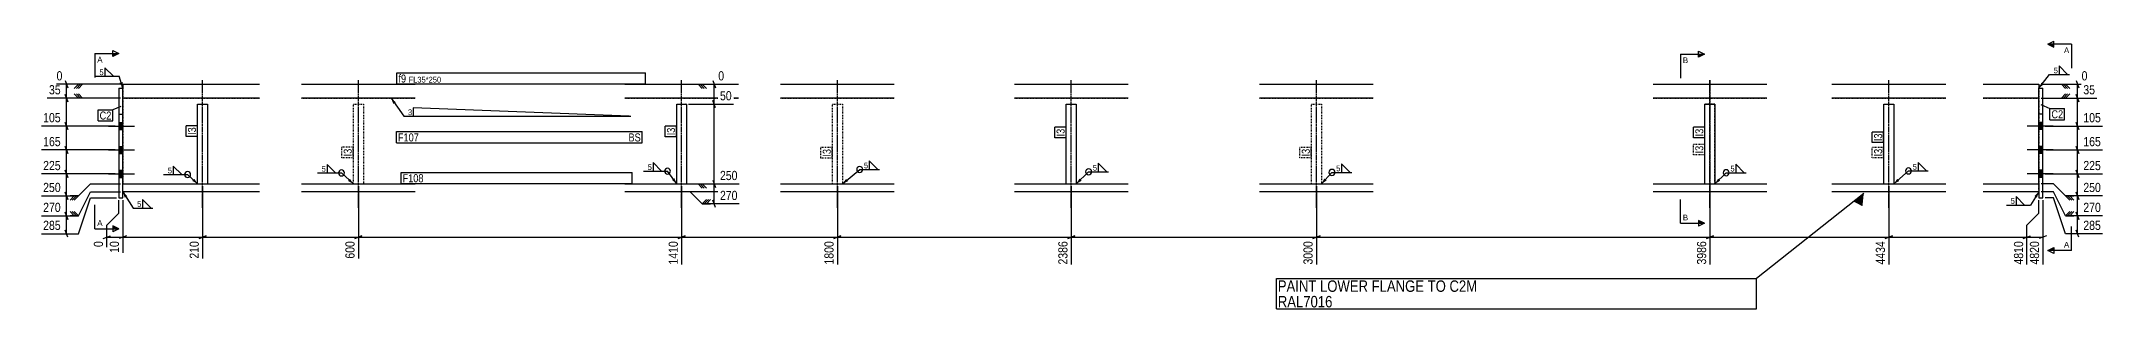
# Model space of a CAD drawing. Header units: millimetres. Extents: x 14 to 41767, y 10 to 1769.
# Drawn here: x 14 to 5178, y 14 to 686 of the extents above; entities that cross this region are included whole.
import ezdxf

# ---------------------------------------------------------------- set-up
doc = ezdxf.new("R2010")
doc.units = ezdxf.units.MM
doc.linetypes.add('DXK_LINE_DOT2', pattern=[3.9198, 1.9599, -1.9599])
doc.linetypes.add('DXK_LINE_DOT3', pattern=[5.9187, 2.979, -0.9799, 0.9799, -0.9799])
for name, color, linetype in [('MÅLSÆTNING', 7, 'Continuous'), ('STÅL', 7, 'Continuous'), ('TEKST', 7, 'Continuous')]:
    doc.layers.add(name, color=color, linetype=linetype)
doc.styles.add('Arial', font='ARIAL.TTF', dxfattribs={"height": 0.2})
doc.styles.add('Arial Narrow', font='ARIALN.TTF', dxfattribs={"height": 0.2})

msp = doc.modelspace()

# ---------------------------------------------------------------- hatches: boundary and pattern name
at = {"layer": 'STÅL', "linetype": 'Continuous'}
for points in [[(218.3, 463.7), (218.3, 481.7), (208.3, 481.7), (208.3, 463.7)], [(218.3, 463.7), (218.3, 481.7), (208.3, 481.7), (208.3, 463.7)], [(5028.3, 463.7), (5028.3, 481.7), (5018.3, 481.7), (5018.3, 463.7)], [(5028.3, 463.7), (5028.3, 481.7), (5018.3, 481.7), (5018.3, 463.7)], [(218.3, 403.7), (218.3, 421.7), (208.3, 421.7), (208.3, 403.7)], [(218.3, 403.7), (218.3, 421.7), (208.3, 421.7), (208.3, 403.7)], [(5028.3, 403.7), (5028.3, 421.7), (5018.3, 421.7), (5018.3, 403.7)], [(5028.3, 403.7), (5028.3, 421.7), (5018.3, 421.7), (5018.3, 403.7)], [(218.3, 343.7), (218.3, 361.7), (208.3, 361.7), (208.3, 343.7)], [(218.3, 343.7), (218.3, 361.7), (208.3, 361.7), (208.3, 343.7)], [(5028.3, 343.7), (5028.3, 361.7), (5018.3, 361.7), (5018.3, 343.7)], [(5028.3, 343.7), (5028.3, 361.7), (5018.3, 361.7), (5018.3, 343.7)]]:
    msp.add_hatch(color=96, dxfattribs=at).paths.add_polyline_path(points)
at = {"layer": 'TEKST', "linetype": 'Continuous'}
for color, points in [(3, [(217.6, 583.2), (218.3, 567.7), (210.4, 581)]), (3, [(895.9, 528.3), (890.4, 542.7), (902.1, 532.5)]), (3, [(895.9, 528.3), (890.4, 542.7), (902.1, 532.5)]), (3, [(397.4, 340.7), (405.8, 327.7), (392.3, 335.2)]), (3, [(787.4, 340.6), (795.9, 327.7), (782.3, 335.1)]), (3, [(1600.1, 342.1), (1605.8, 327.7), (1594, 337.7)]), (3, [(2034.9, 334.4), (2020.9, 327.7), (2030.1, 340.2)]), (3, [(2620.2, 335.5), (2606.8, 327.7), (2614.9, 340.9)]), (3, [(4668.6, 334.8), (4654.8, 327.7), (4663.6, 340.5)]), (3, [(4668.6, 334.8), (4654.8, 327.7), (4663.6, 340.5)]), (7, [(4555.1, 282.8), (4579.6, 303.8), (4576.3, 271.7)]), (3, [(5007.1, 297.1), (5018.3, 307.7), (5013.4, 293.1)])]:
    msp.add_hatch(color=color, dxfattribs=at).paths.add_polyline_path(points)

# ---------------------------------------------------------------- linework, layer by layer
at = {"layer": 'MÅLSÆTNING', "color": 7, "linetype": 'Continuous'}
for p, q in [((107.2, 577.7), (96.7, 567.2)), ((117.7, 577.7), (96.7, 577.7)), ((112.5, 577.7), (102, 567.2)), ((117.7, 577.7), (107.2, 567.2)), ((1659.3, 577.7), (1669.8, 567.2)), ((1659.3, 577.7), (1680.3, 577.7)), ((1664.5, 577.7), (1675, 567.2)), ((1669.8, 577.7), (1680.3, 567.2)), ((5024.3, 577.7), (5139.9, 577.7)), ((5074.6, 577.7), (5085.1, 567.2)), ((5074.6, 577.7), (5095.6, 577.7)), ((5079.8, 577.7), (5090.3, 567.2)), ((5085.1, 577.7), (5095.6, 567.2)), ((5111.5, 586.7), (5118.7, 568.7)), ((5115.1, 542.7), (5115.1, 577.7)), ((212.3, 542.7), (29, 542.7)), ((73.6, 551.7), (80.8, 533.7)), ((77.2, 472.7), (77.2, 542.7)), ((107.2, 542.7), (96.7, 553.2)), ((107.2, 542.7), (96.7, 553.2)), ((117.7, 542.7), (96.7, 542.7)), ((117.7, 542.7), (96.7, 542.7)), ((112.5, 542.7), (102, 553.2)), ((112.5, 542.7), (102, 553.2)), ((117.7, 542.7), (107.2, 553.2)), ((117.7, 542.7), (107.2, 553.2)), ((1635.1, 527.7), (1748, 527.7)), ((1703.4, 518.7), (1696.2, 536.7)), ((5024.3, 542.7), (5163.2, 542.7)), ((5024.3, 542.7), (5163.2, 542.7)), ((5074.6, 542.7), (5085.1, 553.2)), ((5074.6, 542.7), (5085.1, 553.2)), ((5074.6, 542.7), (5095.6, 542.7)), ((5074.6, 542.7), (5095.6, 542.7)), ((5079.8, 542.7), (5090.3, 553.2)), ((5079.8, 542.7), (5090.3, 553.2)), ((5085.1, 542.7), (5095.6, 553.2)), ((5085.1, 542.7), (5095.6, 553.2)), ((5118.7, 533.7), (5111.5, 551.7)), ((5111.5, 551.7), (5118.7, 533.7)), ((5115.1, 472.7), (5115.1, 542.7)), ((199.3, 472.7), (14.4, 472.7)), ((80.8, 463.7), (73.6, 481.7)), ((5034.3, 472.7), (5177.9, 472.7)), ((5034.3, 472.7), (5177.9, 472.7)), ((5118.7, 463.7), (5111.5, 481.7)), ((5111.5, 481.7), (5118.7, 463.7)), ((5115.1, 412.7), (5115.1, 472.7)), ((73.6, 421.7), (80.8, 403.7)), ((5118.7, 403.7), (5111.5, 421.7)), ((5111.5, 421.7), (5118.7, 403.7)), ((199.3, 412.7), (14.4, 412.7)), ((80.8, 343.7), (73.6, 361.7)), ((73.6, 361.7), (80.8, 343.7)), ((77.2, 352.7), (77.2, 412.7)), ((5036.8, 412.7), (5177.9, 412.7)), ((5036.8, 412.7), (5177.9, 412.7)), ((5118.7, 343.7), (5111.5, 361.7)), ((5111.5, 361.7), (5118.7, 343.7)), ((5115.1, 352.7), (5115.1, 412.7)), ((199.3, 352.7), (14.4, 352.7)), ((199.3, 352.7), (14.4, 352.7)), ((77.2, 297.7), (77.2, 352.7)), ((107.2, 297.7), (137.2, 327.7)), ((107.2, 297.7), (137.2, 327.7)), ((137.2, 327.7), (212.3, 327.7)), ((137.2, 327.7), (212.3, 327.7)), ((418.3, 321.7), (418.3, 140.2)), ((418.3, 321.7), (418.3, 140.2)), ((808.4, 321.7), (808.4, 140.2)), ((808.4, 321.7), (808.4, 140.2)), ((1618.3, 321.7), (1618.3, 125.5)), ((1618.3, 321.7), (1618.3, 125.5)), ((1625.3, 327.7), (1762.6, 327.7)), ((1659.3, 327.7), (1669.8, 317.2)), ((1659.3, 327.7), (1680.3, 327.7)), ((1659.3, 327.7), (1669.8, 317.2)), ((1659.3, 327.7), (1680.3, 327.7)), ((1664.5, 327.7), (1675, 317.2)), ((1664.5, 327.7), (1675, 317.2)), ((1669.8, 327.7), (1680.3, 317.2)), ((1669.8, 327.7), (1680.3, 317.2)), ((1696.2, 336.7), (1703.4, 318.7)), ((1699.8, 277.7), (1699.8, 327.7)), ((2008.4, 321.7), (2008.4, 125.5)), ((2008.4, 321.7), (2008.4, 125.5)), ((2594.3, 321.7), (2594.3, 125.5)), ((2594.3, 321.7), (2594.3, 125.5)), ((3208.4, 321.7), (3208.4, 125.5)), ((4194.3, 321.7), (4194.3, 125.5)), ((4194.3, 321.7), (4194.3, 125.5)), ((4642.3, 321.7), (4642.3, 125.5)), ((4642.3, 321.7), (4642.3, 125.5)), ((5055.1, 327.7), (5024.3, 327.7)), ((5055.1, 327.7), (5024.3, 327.7)), ((5034.3, 352.7), (5177.9, 352.7)), ((5034.3, 352.7), (5177.9, 352.7)), ((5085.1, 297.7), (5055.1, 327.7)), ((5085.1, 297.7), (5055.1, 327.7)), ((5115.1, 297.7), (5115.1, 352.7)), ((14.4, 297.7), (107.2, 297.7)), ((14.4, 297.7), (107.2, 297.7)), ((80.8, 288.7), (73.6, 306.7)), ((73.6, 306.7), (80.8, 288.7)), ((77.2, 247.7), (77.2, 297.7)), ((96.7, 297.7), (86.2, 287.2)), ((107.2, 297.7), (86.2, 297.7)), ((96.7, 297.7), (86.2, 287.2)), ((107.2, 297.7), (86.2, 297.7)), ((102, 297.7), (91.5, 287.2)), ((102, 297.7), (91.5, 287.2)), ((107.2, 297.7), (96.7, 287.2)), ((107.2, 297.7), (96.7, 287.2)), ((107.2, 247.7), (137.2, 307.7)), ((107.2, 247.7), (137.2, 307.7)), ((107.2, 202.7), (137.2, 292.7)), ((137.2, 307.7), (212.3, 307.7)), ((137.2, 307.7), (212.3, 307.7)), ((137.2, 292.7), (202.3, 292.7)), ((208.3, 254.2), (208.3, 286.7)), ((218.3, 286.7), (218.3, 154.8)), ((218.3, 286.7), (218.3, 154.8)), ((1639.8, 307.7), (1627.4, 307.7)), ((1669.8, 277.7), (1639.8, 307.7)), ((1669.8, 277.7), (1680.3, 288.2)), ((1762.6, 277.7), (1669.8, 277.7)), ((1669.8, 277.7), (1690.8, 277.7)), ((1675, 277.7), (1685.5, 288.2)), ((1680.3, 277.7), (1690.8, 288.2)), ((1703.4, 268.7), (1696.2, 286.7)), ((5018.3, 254.2), (5018.3, 286.7)), ((5018.3, 254.2), (5018.3, 286.7)), ((5055.1, 307.7), (5024.3, 307.7)), ((5055.1, 307.7), (5024.3, 307.7)), ((5028.3, 286.7), (5028.3, 125.5)), ((5055.1, 292.7), (5034.3, 292.7)), ((5085.1, 247.7), (5055.1, 307.7)), ((5085.1, 247.7), (5055.1, 307.7)), ((5085.1, 202.7), (5055.1, 292.7)), ((5177.9, 297.7), (5085.1, 297.7)), ((5085.1, 297.7), (5095.6, 287.2)), ((5085.1, 297.7), (5106.1, 297.7)), ((5177.9, 297.7), (5085.1, 297.7)), ((5085.1, 297.7), (5095.6, 287.2)), ((5085.1, 297.7), (5106.1, 297.7)), ((5090.3, 297.7), (5100.8, 287.2)), ((5090.3, 297.7), (5100.8, 287.2)), ((5095.6, 297.7), (5106.1, 287.2)), ((5095.6, 297.7), (5106.1, 287.2)), ((5118.7, 288.7), (5111.5, 306.7)), ((5111.5, 306.7), (5118.7, 288.7)), ((5115.1, 247.7), (5115.1, 297.7)), ((14.4, 247.7), (107.2, 247.7)), ((14.4, 247.7), (107.2, 247.7)), ((80.8, 238.7), (73.6, 256.7)), ((73.6, 256.7), (80.8, 238.7)), ((80.8, 193.7), (73.6, 211.7)), ((77.2, 202.7), (77.2, 247.7)), ((96.7, 247.7), (86.2, 258.2)), ((96.7, 247.7), (86.2, 258.2)), ((107.2, 247.7), (86.2, 247.7)), ((107.2, 247.7), (86.2, 247.7)), ((102, 247.7), (91.5, 258.2)), ((102, 247.7), (91.5, 258.2)), ((107.2, 247.7), (96.7, 258.2)), ((107.2, 247.7), (96.7, 258.2)), ((178.3, 224.2), (208.3, 254.2)), ((178.3, 169.4), (178.3, 224.2)), ((4988.3, 224.2), (5018.3, 254.2)), ((4988.3, 224.2), (5018.3, 254.2)), ((4988.3, 125.5), (4988.3, 224.2)), ((5085.1, 247.7), (5095.6, 258.2)), ((5085.1, 247.7), (5095.6, 258.2)), ((5177.9, 247.7), (5085.1, 247.7)), ((5085.1, 247.7), (5106.1, 247.7)), ((5177.9, 247.7), (5085.1, 247.7)), ((5085.1, 247.7), (5106.1, 247.7)), ((5090.3, 247.7), (5100.8, 258.2)), ((5090.3, 247.7), (5100.8, 258.2)), ((5095.6, 247.7), (5106.1, 258.2)), ((5095.6, 247.7), (5106.1, 258.2)), ((5118.7, 238.7), (5111.5, 256.7)), ((5111.5, 256.7), (5118.7, 238.7)), ((5118.7, 193.7), (5111.5, 211.7)), ((5115.1, 202.7), (5115.1, 247.7)), ((14.4, 202.7), (107.2, 202.7)), ((169.3, 190.6), (187.3, 197.8)), ((178.3, 194.2), (218.3, 194.2)), ((227.3, 197.8), (209.3, 190.6)), ((227.3, 197.8), (209.3, 190.6)), ((218.3, 194.2), (418.3, 194.2)), ((427.3, 197.8), (409.3, 190.6)), ((409.3, 190.6), (427.3, 197.8)), ((418.3, 194.2), (808.4, 194.2)), ((817.4, 197.8), (799.4, 190.6)), ((799.4, 190.6), (817.4, 197.8)), ((808.4, 194.2), (1618.3, 194.2)), ((1627.3, 197.8), (1609.3, 190.6)), ((1609.3, 190.6), (1627.3, 197.8)), ((1618.3, 194.2), (2008.4, 194.2)), ((2017.4, 197.8), (1999.4, 190.6)), ((1999.4, 190.6), (2017.4, 197.8)), ((2008.4, 194.2), (2594.3, 194.2)), ((2603.3, 197.8), (2585.3, 190.6)), ((2585.3, 190.6), (2603.3, 197.8)), ((2594.3, 194.2), (3208.4, 194.2)), ((3199.4, 190.6), (3217.4, 197.8)), ((4203.3, 197.8), (4185.3, 190.6)), ((4185.3, 190.6), (4203.3, 197.8)), ((4194.3, 194.2), (4642.3, 194.2)), ((4651.3, 197.8), (4633.3, 190.6)), ((4633.3, 190.6), (4651.3, 197.8)), ((4979.3, 190.6), (4997.3, 197.8)), ((4988.3, 194.2), (5028.3, 194.2)), ((5037.3, 197.8), (5019.3, 190.6)), ((5177.9, 202.7), (5085.1, 202.7))]:
    msp.add_line(p, q, dxfattribs=at)
at = {"layer": 'STÅL', "color": 2, "linetype": 'Continuous'}
for p, q in [((218.3, 577.7), (218.3, 567.7)), ((218.3, 577.7), (560.8, 577.7)), ((665.9, 577.7), (950.9, 577.7)), ((1475.8, 577.7), (1760.8, 577.7)), ((1865.9, 577.7), (2150.9, 577.7)), ((2451.8, 577.7), (2736.8, 577.7)), ((3065.9, 577.7), (3350.9, 577.7)), ((4051.8, 577.7), (4336.8, 577.7)), ((4499.8, 577.7), (4784.8, 577.7)), ((4878.3, 577.7), (5018.3, 577.7)), ((5018.3, 577.7), (5018.3, 567.7)), ((208.3, 567.7), (208.3, 292.7)), ((208.3, 567.7), (218.3, 567.7)), ((218.3, 327.7), (218.3, 567.7)), ((560.8, 542.7), (218.3, 542.7)), ((405.8, 327.7), (405.8, 527.7)), ((405.8, 527.7), (430.8, 527.7)), ((430.8, 527.7), (430.8, 327.7)), ((950.9, 542.7), (665.9, 542.7)), ((1760.8, 542.7), (1475.8, 542.7)), ((1605.8, 327.7), (1605.8, 527.7)), ((1605.8, 527.7), (1630.8, 527.7)), ((1630.8, 527.7), (1630.8, 327.7)), ((2150.9, 542.7), (1865.9, 542.7)), ((2736.8, 542.7), (2451.8, 542.7)), ((2581.8, 327.7), (2581.8, 527.7)), ((2581.8, 527.7), (2606.8, 527.7)), ((2606.8, 527.7), (2606.8, 327.7)), ((3350.9, 542.7), (3065.9, 542.7)), ((4336.8, 542.7), (4051.8, 542.7)), ((4181.8, 327.7), (4181.8, 527.7)), ((4181.8, 527.7), (4206.8, 527.7)), ((4206.8, 527.7), (4206.8, 327.7)), ((4784.8, 542.7), (4499.8, 542.7)), ((4629.8, 327.7), (4629.8, 527.7)), ((4629.8, 527.7), (4654.8, 527.7)), ((4654.8, 527.7), (4654.8, 327.7)), ((5018.3, 542.7), (4878.3, 542.7)), ((5018.3, 327.7), (5018.3, 567.7)), ((5018.3, 567.7), (5028.3, 567.7)), ((5028.3, 292.7), (5028.3, 567.7)), ((208.3, 502.7), (218.3, 502.7)), ((5028.3, 502.7), (5018.3, 502.7)), ((218.3, 307.7), (218.3, 327.7)), ((218.3, 327.7), (560.8, 327.7)), ((665.9, 327.7), (950.9, 327.7)), ((1475.8, 327.7), (1760.8, 327.7)), ((1865.9, 327.7), (2150.9, 327.7)), ((2451.8, 327.7), (2736.8, 327.7)), ((3065.9, 327.7), (3350.9, 327.7)), ((4051.8, 327.7), (4336.8, 327.7)), ((4499.8, 327.7), (4784.8, 327.7)), ((4878.3, 327.7), (5018.3, 327.7)), ((5018.3, 327.7), (5018.3, 307.7)), ((208.3, 292.7), (218.3, 292.7)), ((560.8, 307.7), (218.3, 307.7)), ((218.3, 292.7), (218.3, 307.7)), ((950.9, 307.7), (665.9, 307.7)), ((1760.8, 307.7), (1475.8, 307.7)), ((2150.9, 307.7), (1865.9, 307.7)), ((2736.8, 307.7), (2451.8, 307.7)), ((3350.9, 307.7), (3065.9, 307.7)), ((4336.8, 307.7), (4051.8, 307.7)), ((4784.8, 307.7), (4499.8, 307.7)), ((5018.3, 307.7), (4878.3, 307.7)), ((5018.3, 307.7), (5018.3, 292.7)), ((5018.3, 292.7), (5028.3, 292.7))]:
    msp.add_line(p, q, dxfattribs=at)
at = {"layer": 'STÅL', "color": 7, "linetype": 'DXK_LINE_DOT3'}
for p, q in [((418.3, 267.7), (418.3, 587.7)), ((808.4, 267.7), (808.4, 587.7)), ((1618.3, 267.7), (1618.3, 587.7)), ((2008.4, 267.7), (2008.4, 587.7)), ((2594.3, 267.7), (2594.3, 587.7)), ((3208.4, 267.7), (3208.4, 587.7)), ((4194.3, 587.7), (4194.3, 267.7)), ((4194.3, 267.7), (4194.3, 587.7)), ((4642.3, 267.7), (4642.3, 587.7)), ((4642.3, 267.7), (4642.3, 587.7))]:
    msp.add_line(p, q, dxfattribs=at)
at = {"layer": 'STÅL', "color": 7, "linetype": 'DXK_LINE_DOT2'}
for p, q in [((218.3, 567.7), (218.3, 542.7)), ((218.3, 542.7), (218.3, 327.7)), ((218.3, 542.7), (560.8, 542.7)), ((429.2, 527.7), (429.1, 527.7)), ((665.9, 542.7), (950.9, 542.7)), ((795.9, 327.7), (795.9, 527.7)), ((795.9, 527.7), (820.9, 527.7)), ((820.9, 527.7), (820.9, 327.7)), ((1475.8, 542.7), (1760.8, 542.7)), ((1629.2, 527.7), (1629.1, 527.7)), ((1865.9, 542.7), (2150.9, 542.7)), ((1995.9, 327.7), (1995.9, 527.7)), ((1995.9, 527.7), (2020.9, 527.7)), ((2020.9, 527.7), (2020.9, 327.7)), ((2451.8, 542.7), (2736.8, 542.7)), ((3065.9, 542.7), (3350.9, 542.7)), ((3195.9, 327.7), (3195.9, 527.7)), ((3195.9, 527.7), (3220.9, 527.7)), ((3220.9, 527.7), (3220.9, 327.7)), ((4051.8, 542.7), (4336.8, 542.7)), ((4181.8, 327.7), (4181.8, 527.7)), ((4206.8, 527.7), (4181.8, 527.7)), ((4206.8, 327.7), (4206.8, 527.7)), ((4499.8, 542.7), (4784.8, 542.7)), ((4629.8, 327.7), (4629.8, 527.7)), ((4629.8, 527.7), (4654.8, 527.7)), ((4654.8, 527.7), (4654.8, 327.7)), ((4878.3, 542.7), (5018.3, 542.7)), ((5018.3, 567.7), (5018.3, 542.7)), ((5018.3, 542.7), (5018.3, 327.7)), ((218.3, 327.7), (560.8, 327.7)), ((218.3, 307.7), (218.3, 327.7)), ((665.9, 327.7), (950.9, 327.7)), ((1475.8, 327.7), (1760.8, 327.7)), ((1865.9, 327.7), (2150.9, 327.7)), ((2451.8, 327.7), (2736.8, 327.7)), ((3065.9, 327.7), (3350.9, 327.7)), ((4051.8, 327.7), (4336.8, 327.7)), ((4499.8, 327.7), (4784.8, 327.7)), ((4878.3, 327.7), (5018.3, 327.7)), ((5018.3, 307.7), (5018.3, 327.7))]:
    msp.add_line(p, q, dxfattribs=at)
at = {"layer": 'STÅL', "color": 96, "linetype": 'Continuous'}
for p, q in [((182.3, 472.7), (247.3, 472.7)), ((182.3, 472.7), (247.3, 472.7)), ((208.3, 481.7), (218.3, 481.7)), ((208.3, 481.7), (218.3, 481.7)), ((5054.3, 472.7), (4989.3, 472.7)), ((5054.3, 472.7), (4989.3, 472.7)), ((5028.3, 481.7), (5018.3, 481.7)), ((5028.3, 481.7), (5018.3, 481.7)), ((208.3, 463.7), (218.3, 463.7)), ((208.3, 463.7), (218.3, 463.7)), ((208.3, 421.7), (218.3, 421.7)), ((208.3, 421.7), (218.3, 421.7)), ((5028.3, 463.7), (5018.3, 463.7)), ((5028.3, 463.7), (5018.3, 463.7)), ((5028.3, 421.7), (5018.3, 421.7)), ((5028.3, 421.7), (5018.3, 421.7)), ((182.3, 412.7), (247.3, 412.7)), ((182.3, 412.7), (247.3, 412.7)), ((208.3, 403.7), (218.3, 403.7)), ((208.3, 403.7), (218.3, 403.7)), ((208.3, 361.7), (218.3, 361.7)), ((208.3, 361.7), (218.3, 361.7)), ((5054.3, 412.7), (4989.3, 412.7)), ((5054.3, 412.7), (4989.3, 412.7)), ((5028.3, 403.7), (5018.3, 403.7)), ((5028.3, 403.7), (5018.3, 403.7)), ((5028.3, 361.7), (5018.3, 361.7)), ((5028.3, 361.7), (5018.3, 361.7)), ((182.3, 352.7), (247.3, 352.7)), ((182.3, 352.7), (247.3, 352.7)), ((208.3, 343.7), (218.3, 343.7)), ((208.3, 343.7), (218.3, 343.7)), ((5054.3, 352.7), (4989.3, 352.7)), ((5054.3, 352.7), (4989.3, 352.7)), ((5028.3, 343.7), (5018.3, 343.7)), ((5028.3, 343.7), (5018.3, 343.7))]:
    msp.add_line(p, q, dxfattribs=at)
at = {"layer": 'TEKST', "color": 3, "linetype": 'Continuous'}
for p, q in [((218.3, 567.7), (209.4, 597.5)), ((405.8, 327.7), (380.7, 351.1)), ((795.9, 327.7), (766.1, 355.2)), ((1605.8, 327.7), (1582.9, 359.6)), ((5018.3, 307.7), (4997.3, 274.7))]:
    msp.add_line(p, q, dxfattribs=at)
for centre, start, end in [((766.1, 355.2), 90, 270), ((766.1, 355.2), 270, 90), ((1582.9, 359.6), 90, 270), ((1582.9, 359.6), 270, 90), ((380.7, 351.1), 90, 270), ((380.7, 351.1), 270, 90)]:
    msp.add_arc(centre, 7.5, start, end, dxfattribs=at)

# ---------------------------------------------------------------- wipeouts: each hides what was drawn before it
at = {"color": 0, "linetype": 'Continuous'}
for points in [[(4139.7, 630.5), (4139.7, 645.5), (4126.3, 645.5), (4126.3, 630.5)], [(5094.3, 655.6), (5094.3, 670.6), (5081, 670.6), (5081, 655.6)], [(4139.7, 236.3), (4139.7, 251.3), (4126.3, 251.3), (4126.3, 236.3)], [(3248.7, 18), (3248.7, 48), (3111.7, 48), (3111.7, 18)]]:
    msp.add_wipeout(points, dxfattribs=at).dxf.layer = 'TEKST'
at = {"color": 0}
for points in [[(5065.8, 603.8), (5065.8, 621.2), (5054.2, 621.2), (5054.2, 603.8)], [(943, 499), (943, 516.4), (931.5, 516.4), (931.5, 499)], [(1478.8, 434.2), (1478.8, 455.2), (907.5, 455.2), (907.5, 434.2)], [(726.8, 357), (726.8, 374.4), (715.2, 374.4), (715.2, 357)], [(1543.6, 361.4), (1543.6, 378.8), (1532, 378.8), (1532, 361.4)], [(2085.3, 365.6), (2085.3, 383), (2073.7, 383), (2073.7, 365.6)], [(2658.7, 359.8), (2658.7, 377.2), (2647.1, 377.2), (2647.1, 359.8)], [(3268.2, 358.3), (3268.2, 375.7), (3256.7, 375.7), (3256.7, 358.3)], [(4255.8, 357.6), (4255.8, 375), (4244.3, 375), (4244.3, 357.6)], [(4712.4, 361.9), (4712.4, 379.3), (4700.9, 379.3), (4700.9, 361.9)]]:
    msp.add_wipeout(points, dxfattribs=at).dxf.layer = 'TEKST'

# ---------------------------------------------------------------- next in the draw order: hatches: boundary and pattern name
at = {"layer": 'TEKST', "linetype": 'Continuous'}
for color, points in [(30, [(5055.3, 678.1), (5055.3, 670.6), (5040.3, 678.1)]), (30, [(4165.3, 645.5), (4165.3, 653), (4180.3, 653)]), (3, [(5030.5, 577.3), (5018.3, 567.7), (5024.6, 581.9)]), (3, [(3233.8, 336.2), (3220.9, 327.7), (3228.3, 341.3)]), (3, [(4220.1, 335.7), (4206.8, 327.7), (4214.8, 341)]), (3, [(4220.1, 335.7), (4206.8, 327.7), (4214.8, 341)]), (30, [(4165.3, 228.8), (4165.3, 236.3), (4180.3, 228.8)])]:
    msp.add_hatch(color=color, dxfattribs=at).paths.add_polyline_path(points)

# ---------------------------------------------------------------- next in the draw order: linework, layer by layer
at = {"layer": 'TEKST', "color": 30, "linetype": 'Continuous'}
for p, q in [((5040.3, 678.1), (5055.3, 685.6)), ((5040.3, 678.1), (5055.3, 670.6)), ((5055.3, 670.6), (5055.3, 685.6)), ((4165.3, 645.5), (4165.3, 660.5)), ((4165.3, 660.5), (4180.3, 653)), ((4180.3, 653), (4165.3, 645.5)), ((4180.3, 228.8), (4165.3, 236.3)), ((4165.3, 236.3), (4165.3, 221.3)), ((4180.3, 228.8), (4165.3, 221.3))]:
    msp.add_line(p, q, dxfattribs=at)
at = {"layer": 'TEKST', "color": 7, "linetype": 'Continuous'}
for p, q in [((5100.3, 678.1), (5040.3, 678.1)), ((4120.3, 653), (4120.3, 593)), ((4120.3, 653), (4180.3, 653)), ((4120.3, 228.8), (4120.3, 288.8)), ((4120.3, 228.8), (4180.3, 228.8)), ((3108.1, 14.4), (4310.6, 14.4))]:
    msp.add_line(p, q, dxfattribs=at)
at = {"layer": 'TEKST', "color": 3, "linetype": 'Continuous'}
for p, q in [((5090.3, 602), (5068.8, 623.4)), ((5068.8, 623.4), (5068.8, 602)), ((5018.3, 567.7), (5044.9, 602)), ((5044.9, 602), (5094.6, 602)), ((5068.8, 602), (5090.3, 602)), ((890.4, 542.7), (922.2, 497.2)), ((890.4, 542.7), (922.2, 497.2)), ((1486.4, 497.2), (946.1, 518.6)), ((946.1, 518.6), (946.1, 497.2)), ((922.2, 497.2), (1490.7, 497.2)), ((946.1, 497.2), (1486.4, 497.2)), ((751.3, 355.2), (729.9, 376.6)), ((729.9, 376.6), (729.9, 355.2)), ((1568.1, 359.6), (1546.7, 381)), ((1546.7, 381), (1546.7, 359.6)), ((2020.9, 327.7), (2064.4, 363.8)), ((2064.4, 363.8), (2114.1, 363.8)), ((2109.8, 363.8), (2088.4, 385.2)), ((2088.4, 385.2), (2088.4, 363.8)), ((2088.4, 363.8), (2109.8, 363.8)), ((2683.2, 358), (2661.8, 379.4)), ((2661.8, 379.4), (2661.8, 358)), ((3292.7, 356.5), (3271.3, 377.9)), ((3271.3, 377.9), (3271.3, 356.5)), ((4280.3, 355.8), (4258.9, 377.2)), ((4258.9, 377.2), (4258.9, 355.8)), ((4736.9, 360.1), (4715.5, 381.6)), ((4715.5, 381.6), (4715.5, 360.1)), ((705.9, 355.2), (766.1, 355.2)), ((729.9, 355.2), (751.3, 355.2)), ((1522.7, 359.6), (1582.9, 359.6)), ((1546.7, 359.6), (1568.1, 359.6)), ((2606.8, 327.7), (2637.8, 358)), ((2637.8, 358), (2687.5, 358)), ((2661.8, 358), (2683.2, 358)), ((3220.9, 327.7), (3247.4, 356.5)), ((3247.4, 356.5), (3297, 356.5)), ((3271.3, 356.5), (3292.7, 356.5)), ((4206.8, 327.7), (4235, 355.8)), ((4206.8, 327.7), (4235, 355.8)), ((4235, 355.8), (4284.6, 355.8)), ((4258.9, 355.8), (4280.3, 355.8)), ((4654.8, 327.7), (4691.6, 360.1)), ((4654.8, 327.7), (4691.6, 360.1)), ((4691.6, 360.1), (4741.2, 360.1)), ((4715.5, 360.1), (4736.9, 360.1))]:
    msp.add_line(p, q, dxfattribs=at)
for centre, start, end in [((2064.4, 363.8), 90, 270), ((2064.4, 363.8), 270, 90), ((2637.8, 358), 90, 270), ((2637.8, 358), 270, 90), ((3247.4, 356.5), 90, 270), ((3247.4, 356.5), 270, 90), ((4235, 355.8), 90, 270), ((4235, 355.8), 270, 90), ((4691.6, 360.1), 90, 270), ((4691.6, 360.1), 270, 90)]:
    msp.add_arc(centre, 7.5, start, end, dxfattribs=at)

# ---------------------------------------------------------------- next in the draw order: texts
at = {"layer": 'TEKST', "color": 3, "linetype": 'Continuous', "style": 'Arial'}
for s, p in [('B', (4126.3, 630.5)), ('A', (5081, 655.6)), ('B', (4126.3, 236.3))]:
    msp.add_text(s, height=14.3, dxfattribs=at).set_placement(p)
at = {"layer": 'TEKST', "color": 3, "style": 'Arial Narrow'}
for s, p in [('5', (5055.4, 605)), ('3', (932.7, 500.2)), ('5', (716.4, 358.2)), ('5', (1533.2, 362.6)), ('5', (2074.9, 366.8)), ('5', (2648.3, 361)), ('5', (3257.9, 359.5)), ('5', (4245.5, 358.8)), ('5', (4702.1, 363.1))]:
    msp.add_text(s, height=14.3, dxfattribs=at).set_placement(p)

# ---------------------------------------------------------------- next in the draw order: wipeouts: each hides what was drawn before it
at = {"color": 0, "linetype": 'Continuous'}
for points, layer in [([(67.4, 547.5), (67.4, 581.1), (28.6, 581.1), (28.6, 547.5)], 'MÅLSÆTNING'), ([(5144.7, 582.5), (5144.7, 616.1), (5120.5, 616.1), (5120.5, 582.5)], 'MÅLSÆTNING'), ([(5178.3, 477.5), (5178.3, 511.1), (5124.8, 511.1), (5124.8, 477.5)], 'MÅLSÆTNING'), ([(67.4, 417.5), (67.4, 451.1), (14, 451.1), (14, 417.5)], 'MÅLSÆTNING'), ([(5178.3, 417.5), (5178.3, 451.1), (5124.8, 451.1), (5124.8, 417.5)], 'MÅLSÆTNING'), ([(1763, 332.5), (1763, 366.1), (1709.5, 366.1), (1709.5, 332.5)], 'MÅLSÆTNING'), ([(5178.3, 357.5), (5178.3, 391.1), (5124.8, 391.1), (5124.8, 357.5)], 'MÅLSÆTNING'), ([(213.5, 188.8), (179.9, 188.8), (179.9, 150), (213.5, 150)], 'MÅLSÆTNING'), ([(413.5, 188.8), (379.9, 188.8), (379.9, 135.4), (413.5, 135.4)], 'MÅLSÆTNING'), ([(803.6, 188.8), (770, 188.8), (770, 135.4), (803.6, 135.4)], 'MÅLSÆTNING'), ([(1613.5, 188.8), (1579.9, 188.8), (1579.9, 120.7), (1613.5, 120.7)], 'MÅLSÆTNING'), ([(2003.6, 188.8), (1970, 188.8), (1970, 120.7), (2003.6, 120.7)], 'MÅLSÆTNING'), ([(2589.5, 188.8), (2555.9, 188.8), (2555.9, 120.7), (2589.5, 120.7)], 'MÅLSÆTNING'), ([(3203.6, 188.8), (3170, 188.8), (3170, 120.7), (3203.6, 120.7)], 'MÅLSÆTNING'), ([(5023.5, 188.8), (4989.9, 188.8), (4989.9, 120.7), (5023.5, 120.7)], 'MÅLSÆTNING'), ([(167.7, 222.5), (167.7, 237.5), (154.3, 237.5), (154.3, 222.5)], 'TEKST'), ([(5094.3, 168), (5094.3, 183), (5081, 183), (5081, 168)], 'TEKST'), ([(4307, 57), (4307, 87), (3111.7, 87), (3111.7, 57)], 'TEKST')]:
    msp.add_wipeout(points, dxfattribs=at).dxf.layer = layer
at = {"color": 0}
for points in [[(928, 581.9), (928, 602.9), (908.8, 602.9), (908.8, 581.9)], [(401.6, 469.7), (380.6, 469.7), (380.6, 450.5), (401.6, 450.5)], [(1601.6, 468.7), (1580.6, 468.7), (1580.6, 449.5), (1601.6, 449.5)], [(2577.6, 466), (2556.6, 466), (2556.6, 446.8), (2577.6, 446.8)], [(5079.1, 492.2), (5079.1, 513.2), (5049.7, 513.2), (5049.7, 492.2)], [(1478.8, 434.2), (1478.8, 455.2), (907.5, 455.2), (907.5, 434.2)], [(1991.7, 415.2), (1970.7, 415.2), (1970.7, 396), (1991.7, 396)], [(3191.7, 415.7), (3170.7, 415.7), (3170.7, 396.5), (3191.7, 396.5)], [(4177.6, 423.3), (4156.6, 423.3), (4156.6, 404.1), (4177.6, 404.1)], [(4625.6, 454), (4604.6, 454), (4604.6, 434.8), (4625.6, 434.8)], [(341.4, 352.9), (341.4, 370.3), (329.9, 370.3), (329.9, 352.9)], [(1490.5, 331.9), (1490.5, 352.9), (919.2, 352.9), (919.2, 331.9)], [(264.7, 268.7), (264.7, 286.1), (253.2, 286.1), (253.2, 268.7)], [(4958, 276.5), (4958, 293.9), (4946.4, 293.9), (4946.4, 276.5)]]:
    msp.add_wipeout(points, dxfattribs=at).dxf.layer = 'TEKST'

# ---------------------------------------------------------------- next in the draw order: hatches: boundary and pattern name
at = {"layer": 'TEKST', "linetype": 'Continuous'}
for color, points in [(3, [(223.1, 293), (218.3, 307.7), (229.5, 297)]), (30, [(193.3, 215), (193.3, 222.5), (208.3, 215)]), (30, [(5055.3, 168), (5055.3, 160.5), (5040.3, 160.5)])]:
    msp.add_hatch(color=color, dxfattribs=at).paths.add_polyline_path(points)

# ---------------------------------------------------------------- next in the draw order: linework, layer by layer
at = {"layer": 'MÅLSÆTNING', "color": 7, "linetype": 'Continuous'}
for p, q in [((212.3, 577.7), (52.4, 577.7)), ((73.6, 586.7), (80.8, 568.7)), ((77.2, 542.7), (77.2, 577.7)), ((212.3, 542.7), (29, 542.7)), ((80.8, 533.7), (73.6, 551.7)), ((199.3, 472.7), (14.4, 472.7)), ((73.6, 481.7), (80.8, 463.7)), ((77.2, 412.7), (77.2, 472.7)), ((80.8, 403.7), (73.6, 421.7)), ((199.3, 412.7), (14.4, 412.7)), ((3208.4, 321.7), (3208.4, 125.5)), ((4988.3, 125.5), (4988.3, 224.2)), ((3217.4, 197.8), (3199.4, 190.6)), ((3208.4, 194.2), (4194.3, 194.2)), ((4642.3, 194.2), (4988.3, 194.2)), ((4979.3, 190.6), (4997.3, 197.8))]:
    msp.add_line(p, q, dxfattribs=at)
at = {"layer": 'TEKST', "color": 7, "linetype": 'Continuous'}
for p, q in [((5100.3, 678.1), (5100.3, 618.1)), ((903.9, 430.6), (903.9, 458.8)), ((148.3, 215), (148.3, 275)), ((148.3, 215), (208.3, 215)), ((5100.3, 160.5), (5040.3, 160.5)), ((3108.1, 90.6), (4310.6, 90.6)), ((3108.1, 14.4), (3108.1, 90.6)), ((4310.6, 14.4), (4310.6, 90.6))]:
    msp.add_line(p, q, dxfattribs=at)
at = {"layer": 'TEKST', "color": 3, "linetype": 'Continuous'}
for p, q in [((365.9, 351.1), (344.5, 372.5)), ((344.5, 372.5), (344.5, 351.1)), ((320.6, 351.1), (380.7, 351.1)), ((344.5, 351.1), (365.9, 351.1)), ((218.3, 307.7), (243.9, 266.9)), ((243.9, 266.9), (293.5, 266.9)), ((289.3, 266.9), (267.8, 288.3)), ((267.8, 288.3), (267.8, 266.9)), ((267.8, 266.9), (289.3, 266.9)), ((4937.1, 274.7), (4997.3, 274.7)), ((4982.5, 274.7), (4961.1, 296.1)), ((4961.1, 296.1), (4961.1, 274.7)), ((4961.1, 274.7), (4982.5, 274.7))]:
    msp.add_line(p, q, dxfattribs=at)
at = {"layer": 'TEKST', "color": 30, "linetype": 'Continuous'}
for p, q in [((208.3, 215), (193.3, 222.5)), ((5040.3, 160.5), (5055.3, 168)), ((5055.3, 153), (5040.3, 160.5)), ((5055.3, 168), (5055.3, 153))]:
    msp.add_line(p, q, dxfattribs=at)

# ---------------------------------------------------------------- next in the draw order: texts
at = {"layer": 'MÅLSÆTNING', "color": 3, "linetype": 'Continuous', "style": 'Arial Narrow'}
for s, height, p in [('35', 22.91, (33.4, 552.3)), ('0', 22.9, (5125.3, 587.3)), ('105', 22.91, (5129.6, 482.3)), ('165', 22.91, (18.8, 422.3)), ('165', 22.91, (5129.6, 422.3)), ('225', 22.91, (5129.6, 362.3))]:
    msp.add_text(s, height=height, dxfattribs=at).set_placement(p)
for s, p in [('210', (408.7, 140.2)), ('600', (798.8, 140.2)), ('1410', (1608.7, 125.5)), ('1800', (1998.8, 125.5)), ('2386', (2584.7, 125.5)), ('3000', (3198.8, 125.5)), ('4820', (5018.7, 125.5))]:
    msp.add_text(s, height=22.91, rotation=90.0002, dxfattribs=at).set_placement(p)
at = {"layer": 'TEKST', "color": 3, "style": 'Arial Narrow'}
for s, height, p in [('F107', 20.04, (907.5, 434.2)), ('5', 14.3, (331.1, 354.1)), ('5', 14.3, (254.4, 269.9)), ('5', 14.3, (4947.6, 277.7))]:
    msp.add_text(s, height=height, dxfattribs=at).set_placement(p)
at = {"layer": 'TEKST', "color": 3, "linetype": 'Continuous'}
for s, height, style, p in [('A', 14.3, 'Arial', (154.3, 222.5)), ('A', 14.3, 'Arial', (5081, 168)), ('PAINT LOWER FLANGE TO C2M', 28.633, 'Arial Narrow', (3111.7, 57)), ('RAL7016', 28.63, 'Arial Narrow', (3111.7, 18))]:
    msp.add_text(s, height=height, dxfattribs=dict(at, style=style)).set_placement(p)

# ---------------------------------------------------------------- next in the draw order: wipeouts: each hides what was drawn before it
at = {"color": 0, "linetype": 'Continuous'}
for points in [[(1763, 282.5), (1763, 316.1), (1709.5, 316.1), (1709.5, 282.5)], [(5178.3, 302.5), (5178.3, 336.1), (5124.8, 336.1), (5124.8, 302.5)], [(173.5, 188.8), (139.9, 188.8), (139.9, 164.6), (173.5, 164.6)]]:
    msp.add_wipeout(points, dxfattribs=at).dxf.layer = 'MÅLSÆTNING'
at = {"color": 0}
for points in [[(928, 581.9), (928, 602.9), (908.8, 602.9), (908.8, 581.9)], [(401.6, 469.7), (380.6, 469.7), (380.6, 450.5), (401.6, 450.5)], [(1601.6, 468.7), (1580.6, 468.7), (1580.6, 449.5), (1601.6, 449.5)], [(2577.6, 466), (2556.6, 466), (2556.6, 446.8), (2577.6, 446.8)], [(5079.1, 492.2), (5079.1, 513.2), (5049.7, 513.2), (5049.7, 492.2)], [(791.7, 415.8), (770.7, 415.8), (770.7, 396.7), (791.7, 396.7)], [(1515.8, 434.2), (1515.8, 455.2), (1485.1, 455.2), (1485.1, 434.2)], [(1991.7, 415.2), (1970.7, 415.2), (1970.7, 396), (1991.7, 396)], [(3191.7, 415.7), (3170.7, 415.7), (3170.7, 396.5), (3191.7, 396.5)], [(4177.6, 423.3), (4156.6, 423.3), (4156.6, 404.1), (4177.6, 404.1)], [(4625.6, 454), (4604.6, 454), (4604.6, 434.8), (4625.6, 434.8)], [(1490.5, 331.9), (1490.5, 352.9), (919.2, 352.9), (919.2, 331.9)]]:
    msp.add_wipeout(points, dxfattribs=at).dxf.layer = 'TEKST'

# ---------------------------------------------------------------- next in the draw order: linework, layer by layer
at = {"layer": 'MÅLSÆTNING', "color": 7, "linetype": 'Continuous'}
for p, q in [((1699.8, 327.7), (1699.8, 527.7)), ((1625.3, 327.7), (1762.6, 327.7)), ((1696.2, 336.7), (1703.4, 318.7))]:
    msp.add_line(p, q, dxfattribs=at)
at = {"layer": 'TEKST', "color": 7, "linetype": 'Continuous'}
for p, q in [((905.2, 578.3), (905.2, 606.5)), ((5023.1, 526.4), (5046.1, 516.8)), ((5046.1, 516.8), (5082.7, 516.8)), ((5046.1, 488.6), (5046.1, 516.8)), ((5082.7, 488.6), (5082.7, 516.8)), ((377, 446.9), (377, 473.3)), ((405.2, 473.3), (377, 473.3)), ((405.2, 446.9), (405.2, 473.3)), ((1577, 445.9), (1577, 472.3)), ((1605.2, 472.3), (1577, 472.3)), ((1605.2, 445.9), (1605.2, 472.3)), ((2553, 443.2), (2553, 469.6)), ((2581.2, 469.6), (2553, 469.6)), ((2581.2, 443.2), (2581.2, 469.6)), ((5046.1, 488.6), (5082.7, 488.6)), ((405.2, 446.9), (377, 446.9)), ((1605.2, 445.9), (1577, 445.9)), ((2581.2, 443.2), (2553, 443.2)), ((4601, 431.2), (4601, 457.6)), ((4629.2, 457.6), (4601, 457.6)), ((4629.2, 431.2), (4601, 431.2)), ((4629.2, 431.2), (4629.2, 457.6)), ((915.6, 356.5), (1494.1, 356.5)), ((915.6, 328.3), (915.6, 356.5)), ((915.6, 328.3), (1494.1, 328.3)), ((1494.1, 328.3), (1494.1, 356.5))]:
    msp.add_line(p, q, dxfattribs=at)
at = {"layer": 'TEKST', "color": 7, "linetype": 'DXK_LINE_DOT2'}
for p, q in [((1967.1, 392.4), (1967.1, 418.8)), ((1995.3, 418.8), (1967.1, 418.8)), ((1995.3, 392.4), (1995.3, 418.8)), ((3167.1, 392.9), (3167.1, 419.3)), ((3195.3, 419.3), (3167.1, 419.3)), ((3195.3, 392.9), (3195.3, 419.3)), ((4153, 400.5), (4153, 426.9)), ((4181.2, 426.9), (4153, 426.9)), ((4181.2, 400.5), (4181.2, 426.9)), ((1995.3, 392.4), (1967.1, 392.4)), ((3195.3, 392.9), (3167.1, 392.9)), ((4181.2, 400.5), (4153, 400.5))]:
    msp.add_line(p, q, dxfattribs=at)
at = {"layer": 'TEKST', "color": 30, "linetype": 'Continuous'}
for p in [(193.3, 222.5), (208.3, 215)]:
    msp.add_line(p, (193.3, 207.5), dxfattribs=at)

# ---------------------------------------------------------------- next in the draw order: texts
at = {"layer": 'MÅLSÆTNING', "color": 3, "linetype": 'Continuous', "style": 'Arial Narrow'}
for s, p in [('250', (1714.3, 337.3)), ('270', (1714.3, 287.3)), ('250', (5129.6, 307.3))]:
    msp.add_text(s, height=22.91, dxfattribs=at).set_placement(p)
for s, height, p in [('0', 22.9, (168.7, 169.4)), ('10', 22.91, (208.7, 154.8))]:
    msp.add_text(s, height=height, rotation=90.0002, dxfattribs=at).set_placement(p)
at = {"layer": 'TEKST', "color": 3, "style": 'Arial Narrow'}
for p in [(401.6, 450.5), (1601.6, 449.5), (2577.6, 446.8), (1991.7, 396), (3191.7, 396.5), (4177.6, 404.1), (4625.6, 434.8)]:
    msp.add_text('I3', height=20.04, rotation=90.0002, dxfattribs=at).set_placement(p)
for s, p in [('C2', (5049.7, 492.2)), ('F108', (919.2, 331.9))]:
    msp.add_text(s, height=20.04, dxfattribs=at).set_placement(p)

# ---------------------------------------------------------------- next in the draw order: wipeouts: each hides what was drawn before it
at = {"color": 0, "linetype": 'Continuous'}
for points in [[(71.8, 582.5), (71.8, 616.1), (47.6, 616.1), (47.6, 582.5)], [(5163.7, 547.5), (5163.7, 581.1), (5124.8, 581.1), (5124.8, 547.5)], [(67.4, 477.5), (67.4, 511.1), (14, 511.1), (14, 477.5)], [(67.4, 357.5), (67.4, 391.1), (14, 391.1), (14, 357.5)], [(4189.5, 188.8), (4155.9, 188.8), (4155.9, 120.7), (4189.5, 120.7)], [(4637.5, 188.8), (4603.9, 188.8), (4603.9, 120.7), (4637.5, 120.7)], [(4983.5, 188.8), (4949.9, 188.8), (4949.9, 120.7), (4983.5, 120.7)]]:
    msp.add_wipeout(points, dxfattribs=at).dxf.layer = 'MÅLSÆTNING'
at = {"color": 0}
for points in [[(170.1, 599.3), (170.1, 616.7), (158.6, 616.7), (158.6, 599.3)], [(1524.5, 581.9), (1524.5, 596.9), (934.3, 596.9), (934.3, 581.9)], [(189.6, 489.1), (189.6, 510.1), (160.2, 510.1), (160.2, 489.1)], [(791.7, 415.8), (770.7, 415.8), (770.7, 396.7), (791.7, 396.7)], [(1515.8, 434.2), (1515.8, 455.2), (1485.1, 455.2), (1485.1, 434.2)]]:
    msp.add_wipeout(points, dxfattribs=at).dxf.layer = 'TEKST'

# ---------------------------------------------------------------- next in the draw order: linework, layer by layer
at = {"layer": 'TEKST', "color": 3, "linetype": 'Continuous'}
for p, q in [((149.3, 597.5), (209.4, 597.5)), ((194.7, 597.5), (173.2, 618.9)), ((173.2, 618.9), (173.2, 597.5)), ((173.2, 597.5), (194.7, 597.5))]:
    msp.add_line(p, q, dxfattribs=at)
at = {"layer": 'TEKST', "color": 7, "linetype": 'DXK_LINE_DOT2'}
for p, q in [((767.1, 393.1), (767.1, 419.4)), ((795.3, 419.4), (767.1, 419.4)), ((795.3, 393.1), (795.3, 419.4)), ((795.3, 393.1), (767.1, 393.1))]:
    msp.add_line(p, q, dxfattribs=at)
at = {"layer": 'TEKST', "color": 7, "linetype": 'Continuous'}
for p, q in [((903.9, 458.8), (1519.4, 458.8)), ((903.9, 430.6), (1519.4, 430.6)), ((1519.4, 430.6), (1519.4, 458.8)), ((4579.6, 303.8), (4310.6, 90.6))]:
    msp.add_line(p, q, dxfattribs=at)

# ---------------------------------------------------------------- next in the draw order: texts
at = {"layer": 'MÅLSÆTNING', "color": 3, "linetype": 'Continuous', "style": 'Arial Narrow'}
for s, height, p in [('0', 22.9, (52.4, 587.3)), ('35', 22.91, (5129.6, 552.3)), ('105', 22.91, (18.8, 482.3)), ('225', 22.91, (18.8, 362.3))]:
    msp.add_text(s, height=height, dxfattribs=at).set_placement(p)
for s, p in [('3986', (4184.7, 125.5)), ('4434', (4632.7, 125.5)), ('4810', (4978.7, 125.5))]:
    msp.add_text(s, height=22.91, rotation=90.0002, dxfattribs=at).set_placement(p)
at = {"layer": 'TEKST', "color": 3, "style": 'Arial Narrow'}
for s, height, p in [('5', 14.3, (159.8, 600.5)), ('BS', 20.04, (1485.1, 434.2))]:
    msp.add_text(s, height=height, dxfattribs=at).set_placement(p)
msp.add_text('I3', height=20.04, rotation=90.0002, dxfattribs=at).set_placement((791.7, 396.7))

# ---------------------------------------------------------------- next in the draw order: wipeouts: each hides what was drawn before it
at = {"color": 0, "linetype": 'Continuous'}
for points in [[(1748.4, 532.5), (1748.4, 566.1), (1709.5, 566.1), (1709.5, 532.5)], [(67.4, 302.5), (67.4, 336.1), (14, 336.1), (14, 302.5)], [(5178.3, 252.5), (5178.3, 286.1), (5124.8, 286.1), (5124.8, 252.5)]]:
    msp.add_wipeout(points, dxfattribs=at).dxf.layer = 'MÅLSÆTNING'
at = {"color": 0}
for points in [[(1524.5, 581.9), (1524.5, 596.9), (934.3, 596.9), (934.3, 581.9)], [(189.6, 489.1), (189.6, 510.1), (160.2, 510.1), (160.2, 489.1)], [(4177.6, 466), (4156.6, 466), (4156.6, 446.8), (4177.6, 446.8)], [(4625.6, 415.7), (4604.6, 415.7), (4604.6, 396.5), (4625.6, 396.5)]]:
    msp.add_wipeout(points, dxfattribs=at).dxf.layer = 'TEKST'

# ---------------------------------------------------------------- next in the draw order: linework, layer by layer
at = {"layer": 'MÅLSÆTNING', "color": 7, "linetype": 'Continuous'}
for p, q in [((1626.4, 577.7), (1724.6, 577.7)), ((1696.2, 586.7), (1703.4, 568.7)), ((1699.8, 527.7), (1699.8, 577.7)), ((1635.1, 527.7), (1748, 527.7)), ((1703.4, 518.7), (1696.2, 536.7))]:
    msp.add_line(p, q, dxfattribs=at)
at = {"layer": 'TEKST', "color": 7, "linetype": 'Continuous'}
for p, q in [((905.2, 606.5), (1528.1, 606.5)), ((905.2, 578.3), (1528.1, 578.3)), ((1528.1, 578.3), (1528.1, 606.5)), ((213, 522.1), (193.2, 513.7)), ((156.6, 513.7), (193.2, 513.7)), ((156.6, 485.5), (156.6, 513.7)), ((156.6, 485.5), (193.2, 485.5)), ((193.2, 485.5), (193.2, 513.7))]:
    msp.add_line(p, q, dxfattribs=at)

# ---------------------------------------------------------------- next in the draw order: texts
at = {"layer": 'MÅLSÆTNING', "color": 3, "linetype": 'Continuous', "style": 'Arial Narrow'}
for s, p in [('50', (1714.3, 537.3)), ('250', (18.8, 307.3))]:
    msp.add_text(s, height=22.91, dxfattribs=at).set_placement(p)
at = {"layer": 'TEKST', "color": 3, "style": 'Arial Narrow'}
for s, height, p in [('f9', 20.04, (908.8, 581.9)), ('FL35*250', 14.32, (934.3, 581.9)), ('C2', 20.04, (160.2, 489.1))]:
    msp.add_text(s, height=height, dxfattribs=at).set_placement(p)

# ---------------------------------------------------------------- next in the draw order: wipeouts: each hides what was drawn before it
at = {"color": 0, "linetype": 'Continuous'}
for points, layer in [([(5178.3, 207.5), (5178.3, 241.1), (5124.8, 241.1), (5124.8, 207.5)], 'MÅLSÆTNING'), ([(167.7, 632.1), (167.7, 647.1), (154.3, 647.1), (154.3, 632.1)], 'TEKST')]:
    msp.add_wipeout(points, dxfattribs=at).dxf.layer = layer
at = {"color": 0}
for points in [[(4177.6, 466), (4156.6, 466), (4156.6, 446.8), (4177.6, 446.8)], [(4625.6, 415.7), (4604.6, 415.7), (4604.6, 396.5), (4625.6, 396.5)]]:
    msp.add_wipeout(points, dxfattribs=at).dxf.layer = 'TEKST'

# ---------------------------------------------------------------- next in the draw order: hatches: boundary and pattern name
at = {"layer": 'TEKST', "linetype": 'Continuous'}
msp.add_hatch(color=30, dxfattribs=at).paths.add_polyline_path([(193.3, 647.1), (193.3, 654.6), (208.3, 654.6)])

# ---------------------------------------------------------------- next in the draw order: linework, layer by layer
at = {"layer": 'TEKST', "color": 7, "linetype": 'Continuous'}
for p, q in [((148.3, 654.6), (148.3, 594.6)), ((148.3, 654.6), (208.3, 654.6)), ((4153, 443.2), (4153, 469.6)), ((4181.2, 469.6), (4153, 469.6)), ((4181.2, 443.2), (4181.2, 469.6)), ((4181.2, 443.2), (4153, 443.2)), ((5100.3, 160.5), (5100.3, 220.5))]:
    msp.add_line(p, q, dxfattribs=at)
at = {"layer": 'TEKST', "color": 30, "linetype": 'Continuous'}
for p, q in [((193.3, 647.1), (193.3, 662.1)), ((193.3, 662.1), (208.3, 654.6)), ((208.3, 654.6), (193.3, 647.1))]:
    msp.add_line(p, q, dxfattribs=at)
at = {"layer": 'TEKST', "color": 7, "linetype": 'DXK_LINE_DOT2'}
for p, q in [((4601, 392.9), (4601, 419.3)), ((4629.2, 419.3), (4601, 419.3)), ((4629.2, 392.9), (4629.2, 419.3)), ((4629.2, 392.9), (4601, 392.9))]:
    msp.add_line(p, q, dxfattribs=at)

# ---------------------------------------------------------------- next in the draw order: texts
at = {"layer": 'MÅLSÆTNING', "color": 3, "linetype": 'Continuous', "style": 'Arial Narrow'}
for s, p in [('270', (5129.6, 257.3)), ('285', (5129.6, 212.3))]:
    msp.add_text(s, height=22.91, dxfattribs=at).set_placement(p)
at = {"layer": 'TEKST', "color": 3, "linetype": 'Continuous', "style": 'Arial'}
msp.add_text('A', height=14.3, dxfattribs=at).set_placement((154.3, 632.1))
at = {"layer": 'TEKST', "color": 3, "style": 'Arial Narrow'}
for p in [(4177.6, 446.8), (4625.6, 396.5)]:
    msp.add_text('I3', height=20.04, rotation=90.0002, dxfattribs=at).set_placement(p)

# ---------------------------------------------------------------- next in the draw order: wipeouts: each hides what was drawn before it
at = {"color": 0, "linetype": 'Continuous'}
for points in [[(1729.4, 582.5), (1729.4, 616.1), (1705.2, 616.1), (1705.2, 582.5)], [(67.4, 252.5), (67.4, 286.1), (14, 286.1), (14, 252.5)]]:
    msp.add_wipeout(points, dxfattribs=at).dxf.layer = 'MÅLSÆTNING'

# ---------------------------------------------------------------- next in the draw order: texts
at = {"layer": 'MÅLSÆTNING', "color": 3, "linetype": 'Continuous', "style": 'Arial Narrow'}
msp.add_text('0', height=22.9, dxfattribs=at).set_placement((1710, 587.3))

# ---------------------------------------------------------------- next in the draw order: wipeouts: each hides what was drawn before it
at = {"color": 0, "linetype": 'Continuous'}
msp.add_wipeout([(67.4, 207.5), (67.4, 241.1), (14, 241.1), (14, 207.5)], dxfattribs=at).dxf.layer = 'MÅLSÆTNING'

# ---------------------------------------------------------------- next in the draw order: texts
at = {"layer": 'MÅLSÆTNING', "color": 3, "linetype": 'Continuous', "style": 'Arial Narrow'}
for s, p in [('270', (18.8, 257.3)), ('285', (18.8, 212.3))]:
    msp.add_text(s, height=22.91, dxfattribs=at).set_placement(p)

doc.saveas('drawing.dxf')
